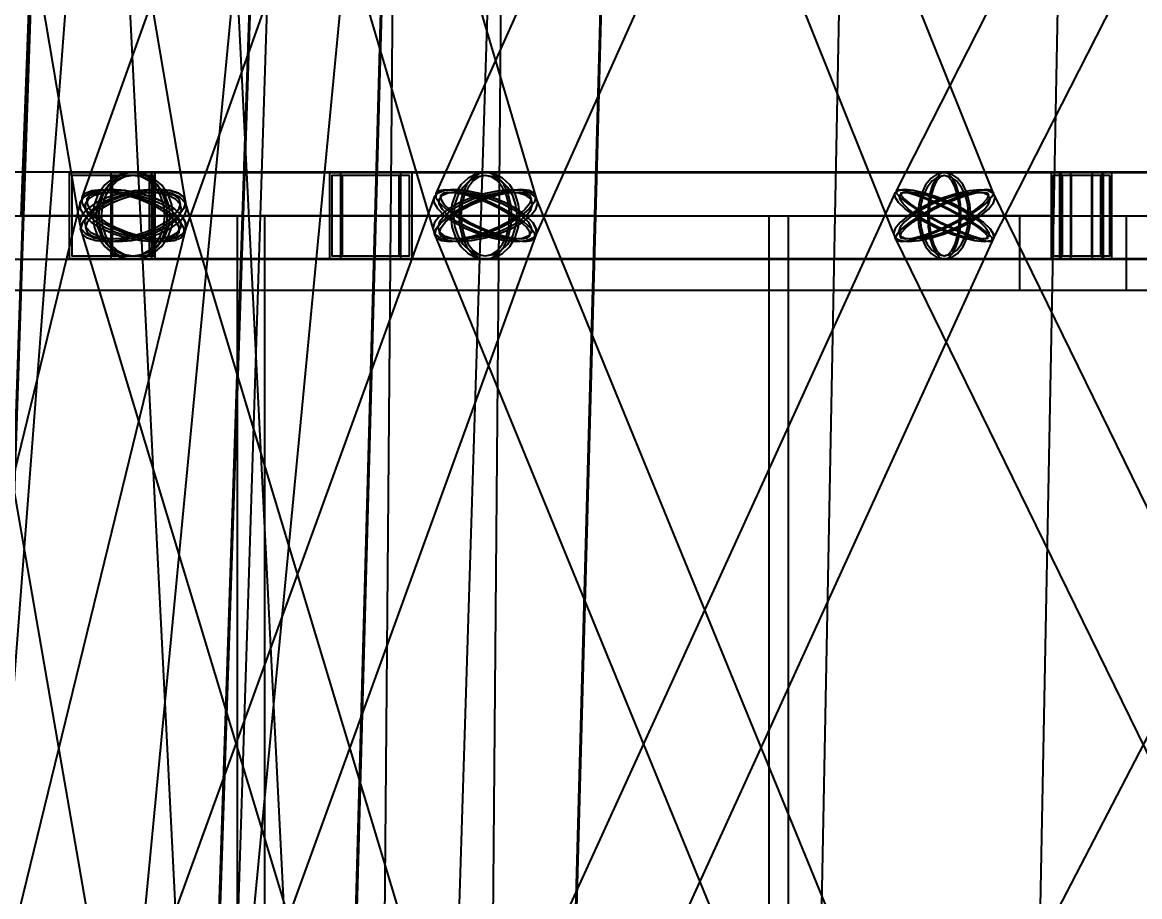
# Model space of a CAD drawing. Header units: millimetres. Extents: x -123812 to 252100, y -3000 to 639000.
# Drawn here: x -9491 to -4267, y 456818 to 460903 of the extents above; entities that cross this region are included whole.
import ezdxf

# ---------------------------------------------------------------- set-up
doc = ezdxf.new("R2010")
doc.units = ezdxf.units.MM
for name, color, linetype, lineweight in [('D-STR-DECK', 7, 'Continuous', 25), ('D-STR-DIM', 7, 'Continuous', 13), ('D-STR-STRC', 7, 'Continuous', 25)]:
    doc.layers.add(name, color=color, linetype=linetype, lineweight=lineweight)
doc.styles.add('OpenSansCondensed-Light', font='OpenSansCondensed-Light.ttf')
doc.styles.add('TOWER_UNICODE', font='Arial Unicode.ttf')
doc.dimstyles.new('EZDXF', dxfattribs={"dimtxt": 0.25, "dimasz": 0.175, "dimexe": 0.375, "dimexo": 0.125, "dimgap": 0.1, "dimtad": 1, "dimlfac": 100, "dimzin": 12, "dimdsep": 46, "dimtxsty": 'OpenSansCondensed-Light', "dimblk": 'ARCHTICK', "dimcen": 2.5, "dimazin": 3, "dimtfac": 0.5, "dimtmove": 2, "dimatfit": 3})

# ---------------------------------------------------------------- blocks, each defined once
blk = doc.blocks.new('_ARCHTICK')
at = {"color": 0, "linetype": 'BYBLOCK', "const_width": 0.15}
blk.add_lwpolyline([(-0.5, -0.5), (0.5, 0.5)], dxfattribs=at)

msp = doc.modelspace()

# ---------------------------------------------------------------- linework, layer by layer
at = {"layer": 'D-STR-DECK'}
for points in [[(-12000, 459650), (-12000, 460000), (-4829.6, 460000), (-4829.6, 459650)], [(-12000, 459650), (-12000, 460000), (-4829.6, 460000), (-4829.6, 459650)], [(-11591.1, 459650), (-11591.1, 460000), (-4330.1, 460000), (-4330.1, 459650)], [(-11591.1, 459650), (-11591.1, 460000), (-4330.1, 460000), (-4330.1, 459650)], [(-10392.3, 455000), (-10392.3, 460000), (-8358, 460000), (-8358, 455000)], [(-10392.3, 455000), (-10392.3, 460000), (-8358, 460000), (-8358, 455000)], [(-10392.3, 459650), (-10392.3, 460000), (-3535.5, 460000), (-3535.5, 459650)], [(-10392.3, 459650), (-10392.3, 460000), (-3535.5, 460000), (-3535.5, 459650)], [(-8485.3, 455000), (-8485.3, 460000), (-5910, 460000), (-5910, 455000)], [(-8485.3, 455000), (-8485.3, 460000), (-5910, 460000), (-5910, 455000)], [(-8485.3, 459650), (-8485.3, 460000), (-2500, 460000), (-2500, 459650)], [(-8485.3, 459650), (-8485.3, 460000), (-2500, 460000), (-2500, 459650)], [(-6000, 455000), (-6000, 460000), (-3059.2, 460000), (-3059.2, 455000)], [(-6000, 455000), (-6000, 460000), (-3059.2, 460000), (-3059.2, 455000)], [(-6000, 459650), (-6000, 460000), (-1294.1, 460000), (-1294.1, 459650)], [(-6000, 459650), (-6000, 460000), (-1294.1, 460000), (-1294.1, 459650)]]:
    msp.add_lwpolyline(points, close=True, dxfattribs=at)
at = {"layer": 'D-STR-STRC'}
for points in [[(-8721.1, 475019.3), (-10637, 450019.3), (-10628.3, 450013.1), (-10603, 450006), (-10562.8, 449998.5), (-10510.3, 449991.2), (-10449.3, 449984.4), (-10383.7, 449978.7), (-10318.2, 449974.4), (-10257.1, 449971.9), (-10204.6, 449971.3), (-10164.4, 449972.6), (-10139.1, 449975.9), (-10130.4, 449980.7), (-8214.5, 474980.7)], [(-9698.3, 474987.3), (-8433.2, 449987.3), (-8424.5, 449982), (-8399.2, 449977.9), (-8358.9, 449975.3), (-8306.3, 449974.4), (-8245.1, 449975.3), (-8179.5, 449977.8), (-8113.8, 449981.9), (-8052.6, 449987.2), (-8000.1, 449993.3), (-7959.8, 449999.9), (-7934.5, 450006.6), (-7925.8, 450012.7), (-9190.9, 475012.7)], [(-7166.8, 475024.1), (-9562.6, 450024.1), (-9554, 450019.3), (-9528.7, 450013.1), (-9488.6, 450006), (-9436.2, 449998.6), (-9375.2, 449991.2), (-9309.8, 449984.4), (-9244.3, 449978.7), (-9183.4, 449974.4), (-9131, 449971.9), (-9090.8, 449971.3), (-9065.5, 449972.6), (-9056.9, 449975.9), (-6661.1, 474975.9)], [(-7639.9, 475002.2), (-7855.4, 450002.2), (-7846.7, 449993.4), (-7821.4, 449985.1), (-7781, 449977.8), (-7728.4, 449972), (-7667.1, 449968.1), (-7601.4, 449966.4), (-7535.7, 449967), (-7474.4, 449969.8), (-7421.8, 449974.7), (-7381.4, 449981.3), (-7356.1, 449989.2), (-7347.4, 449997.8), (-7132, 474997.8)], [(-2857.2, 465116.1), (-5406.4, 460116.1), (-5404.5, 460104.1), (-5387.3, 460085), (-5356.1, 460060.1), (-5312.9, 460031.1), (-5260.7, 460000), (-5203, 459968.9), (-5143.8, 459939.9), (-5087.1, 459915), (-5036.7, 459895.9), (-4996.2, 459883.9), (-4968.2, 459879.8), (-4954.7, 459883.9), (-2405.5, 464883.9)], [(-7428.3, 465085), (-9212.3, 460085), (-9211.7, 460060.1), (-9194.9, 460031.1), (-9162.9, 460000), (-9118, 459968.9), (-9063.1, 459939.9), (-9002.2, 459915), (-8939.2, 459895.9), (-8878.6, 459883.9), (-8824.4, 459879.8), (-8780.3, 459883.9), (-8749.3, 459895.9), (-8733.6, 459915), (-6949.6, 464915)], [(-5315, 465104.1), (-7558.1, 460104.1), (-7557.4, 460085), (-7540.9, 460060.1), (-7509.8, 460031.1), (-7466.2, 460000), (-7413.1, 459968.9), (-7354, 459939.9), (-7293.1, 459915), (-7234.5, 459895.9), (-7182.1, 459883.9), (-7139.6, 459879.8), (-7109.8, 459883.9), (-7094.7, 459895.9), (-4851.7, 464895.9)], [(-7426.5, 464915), (-5418.1, 459915), (-5409.8, 459895.9), (-5385.8, 459883.9), (-5347.8, 459879.8), (-5298.5, 459883.9), (-5241.1, 459895.9), (-5179.6, 459915), (-5118.1, 459939.9), (-5060.9, 459968.9), (-5011.9, 460000), (-4974.3, 460031.1), (-4950.8, 460060.1), (-4943, 460085), (-6951.4, 465085)], [(-10071.3, 464968.9), (-9224.1, 459968.9), (-9217, 459939.9), (-9193.3, 459915), (-9154.6, 459895.9), (-9103.5, 459883.9), (-9043.6, 459879.8), (-8978.8, 459883.9), (-8913.6, 459895.9), (-8852.4, 459915), (-8799.5, 459939.9), (-8758.4, 459968.9), (-8731.9, 460000), (-8721.9, 460031.1), (-9569.2, 465031.1)], [(-9049.8, 464939.9), (-7571.6, 459939.9), (-7563.4, 459915), (-7539.1, 459895.9), (-7500.2, 459883.9), (-7449.5, 459879.8), (-7390.4, 459883.9), (-7327, 459895.9), (-7263.5, 459915), (-7204.3, 459939.9), (-7153.4, 459968.9), (-7114.3, 460000), (-7089.7, 460031.1), (-7081.2, 460060.1), (-8559.4, 465060.1)], [(-10008.1, 459796.8), (-8973, 459796.8), (-8924.4, 459803.7), (-8879.1, 459824), (-8840.2, 459856.3), (-8810.4, 459898.4), (-8791.6, 459947.4), (-8785.3, 460000), (-8791.6, 460052.6), (-8810.4, 460101.6), (-8840.2, 460143.7), (-8879.1, 460176), (-8924.4, 460196.3), (-8973, 460203.2), (-10008.1, 460203.2)], [(-10008.1, 459796.8), (-8973, 459796.8), (-8924.4, 459803.7), (-8879.1, 459824), (-8840.2, 459856.3), (-8810.4, 459898.4), (-8791.6, 459947.4), (-8785.3, 460000), (-8791.6, 460052.6), (-8810.4, 460101.6), (-8840.2, 460143.7), (-8879.1, 460176), (-8924.4, 460196.3), (-8973, 460203.2), (-10008.1, 460203.2)], [(-2681.7, 460203.2), (-5180.6, 460203.2), (-5200.7, 460196.3), (-5219.4, 460176), (-5235.5, 460143.7), (-5247.9, 460101.6), (-5255.7, 460052.6), (-5258.3, 460000), (-5255.7, 459947.4), (-5247.9, 459898.4), (-5235.5, 459856.3), (-5219.4, 459824), (-5200.7, 459803.7), (-5180.6, 459796.8), (-2681.7, 459796.8)], [(-2681.7, 460203.2), (-5180.6, 460203.2), (-5200.7, 460196.3), (-5219.4, 460176), (-5235.5, 460143.7), (-5247.9, 460101.6), (-5255.7, 460052.6), (-5258.3, 460000), (-5255.7, 459947.4), (-5247.9, 459898.4), (-5235.5, 459856.3), (-5219.4, 459824), (-5200.7, 459803.7), (-5180.6, 459796.8), (-2681.7, 459796.8)], [(-9949.3, 454939), (-8726.4, 459939), (-8727.7, 459968.4), (-8745.7, 460000), (-8779.3, 460031.6), (-8826, 460061), (-8882.7, 460086.2), (-8945.6, 460105.6), (-9010.3, 460117.8), (-9072.5, 460122), (-9128, 460117.8), (-9172.8, 460105.6), (-9204.1, 460086.2), (-9219.6, 460061), (-10442.5, 455061)], [(-8902.5, 454913.8), (-7087.5, 459913.8), (-7087.9, 459939), (-7104.5, 459968.4), (-7136.3, 460000), (-7181, 460031.6), (-7235.6, 460061), (-7296.5, 460086.2), (-7359.3, 460105.6), (-7419.9, 460117.8), (-7474.2, 460122), (-7518.3, 460117.8), (-7549.4, 460105.6), (-7565.3, 460086.2), (-9380.3, 455086.2)], [(-7219, 455061), (-8728, 460061), (-8736.3, 460086.2), (-8760.6, 460105.6), (-8799.5, 460117.8), (-8850.1, 460122), (-8909.2, 460117.8), (-8972.5, 460105.6), (-9036, 460086.2), (-9095.1, 460061), (-9145.9, 460031.6), (-9184.9, 460000), (-9209.5, 459968.4), (-9217.9, 459939), (-7708.8, 454939)], [(-7232.9, 454894.4), (-4949.6, 459894.4), (-4950.1, 459913.8), (-4966.3, 459939), (-4997.2, 459968.4), (-5040.5, 460000), (-5093.4, 460031.6), (-5152.2, 460061), (-5213, 460086.2), (-5271.5, 460105.6), (-5323.9, 460117.8), (-5366.4, 460122), (-5396.3, 460117.8), (-5411.6, 460105.6), (-7694.9, 455105.6)], [(-5040.8, 455086.2), (-7089.4, 460086.2), (-7097.8, 460105.6), (-7121.7, 460117.8), (-7159.6, 460122), (-7208.9, 460117.8), (-7266.2, 460105.6), (-7327.6, 460086.2), (-7388.9, 460061), (-7445.9, 460031.6), (-7494.8, 460000), (-7532.3, 459968.4), (-7555.7, 459939), (-7563.4, 459913.8), (-5514.8, 454913.8)], [(-2906.6, 460117.8), (-5502.7, 455117.8), (-5501, 455105.6), (-5484.1, 455086.2), (-5453.1, 455061), (-5410.2, 455031.6), (-5358.2, 455000), (-5300.8, 454968.4), (-5241.8, 454939), (-5185.2, 454913.8), (-5135, 454894.4), (-5094.5, 454882.2), (-5066.4, 454878), (-5052.8, 454882.2), (-2456.7, 459882.2)], [(-2502.6, 455105.6), (-4951.2, 460105.6), (-4958.6, 460117.8), (-4981.2, 460122), (-5017.4, 460117.8), (-5064.7, 460105.6), (-5119.9, 460086.2), (-5179.2, 460061), (-5238.6, 460031.6), (-5294, 460000), (-5341.8, 459968.4), (-5378.5, 459939), (-5401.7, 459913.8), (-5409.9, 459894.4), (-2961.3, 454894.4)], [(-10259, 459968.4), (-9392.4, 454968.4), (-9385.3, 454939), (-9361.6, 454913.8), (-9322.9, 454894.4), (-9271.9, 454882.2), (-9211.9, 454878), (-9147.2, 454882.2), (-9082, 454894.4), (-9020.9, 454913.8), (-8968, 454939), (-8926.9, 454968.4), (-8900.5, 455000), (-8890.4, 455031.6), (-9757.1, 460031.6)]]:
    msp.add_lwpolyline(points, dxfattribs=at)
for points in [[(-10524.6, 460000), (-9491.5, 460000), (-9304.9, 465000), (-10335.6, 465000)], [(-10519.5, 460000), (-9496.6, 460000), (-9309.2, 465000), (-10331.3, 465000)], [(-9489.5, 460000), (-8456.4, 460000), (-8289.2, 465000), (-9320, 465000)], [(-9484.5, 460000), (-8461.5, 460000), (-8293.6, 465000), (-9315.6, 465000)], [(-8378.6, 460000), (-7345.5, 460000), (-7188, 465000), (-8218.7, 465000)], [(-7843, 460000), (-6809.9, 460000), (-6673.5, 465000), (-7704.3, 465000)], [(-7837.9, 460000), (-6814.9, 460000), (-6677.9, 465000), (-7699.9, 465000)], [(-5692, 460000), (-4669.1, 460000), (-4572.3, 465000), (-5594.3, 465000)], [(-5692, 460000), (-4669.1, 460000), (-4572.3, 465000), (-5594.3, 465000)], [(-9271.5, 459800), (-7668.9, 459800), (-7668.9, 460200), (-9271.5, 460200)], [(-8885.2, 460200), (-9271.5, 460200), (-9271.5, 459800), (-8885.2, 459800)], [(-9271.5, 459800), (-7668.9, 459800), (-7668.9, 460200), (-9271.5, 460200)], [(-8885.2, 460200), (-9271.5, 460200), (-9271.5, 459800), (-8885.2, 459800)], [(-8896.7, 460188), (-9259.9, 460188), (-9259.9, 459812), (-8896.7, 459812)], [(-8896.7, 460188), (-9259.9, 460188), (-9259.9, 459812), (-8896.7, 459812)], [(-9160.7, 460000), (-9154.3, 459947.4), (-9135.6, 459898.4), (-9105.7, 459856.3), (-9066.9, 459824), (-9021.6, 459803.7), (-8973, 459796.8), (-8924.4, 459803.7), (-8879.1, 459824), (-8840.2, 459856.3), (-8810.4, 459898.4), (-8791.6, 459947.4), (-8785.3, 460000), (-8791.6, 460052.6), (-8810.4, 460101.6), (-8840.2, 460143.7), (-8879.1, 460176), (-8924.4, 460196.3), (-8973, 460203.2), (-9021.6, 460196.3), (-9066.9, 460176), (-9105.7, 460143.7), (-9135.6, 460101.6), (-9154.3, 460052.6)], [(-9160.7, 460000), (-9154.3, 459947.4), (-9135.6, 459898.4), (-9105.7, 459856.3), (-9066.9, 459824), (-9021.6, 459803.7), (-8973, 459796.8), (-8924.4, 459803.7), (-8879.1, 459824), (-8840.2, 459856.3), (-8810.4, 459898.4), (-8791.6, 459947.4), (-8785.3, 460000), (-8791.6, 460052.6), (-8810.4, 460101.6), (-8840.2, 460143.7), (-8879.1, 460176), (-8924.4, 460196.3), (-8973, 460203.2), (-9021.6, 460196.3), (-9066.9, 460176), (-9105.7, 460143.7), (-9135.6, 460101.6), (-9154.3, 460052.6)], [(-9145.9, 460000), (-9140, 459951.5), (-9122.8, 459906.4), (-9095.3, 459867.6), (-9059.5, 459837.9), (-9017.7, 459819.2), (-8973, 459812.8), (-8928.2, 459819.2), (-8886.5, 459837.9), (-8850.7, 459867.6), (-8823.2, 459906.4), (-8805.9, 459951.5), (-8800, 460000), (-8805.9, 460048.5), (-8823.2, 460093.6), (-8850.7, 460132.4), (-8886.5, 460162.1), (-8928.2, 460180.8), (-8973, 460187.2), (-9017.7, 460180.8), (-9059.5, 460162.1), (-9095.3, 460132.4), (-9122.8, 460093.6), (-9140, 460048.5)], [(-9145.9, 460000), (-9140, 459951.5), (-9122.8, 459906.4), (-9095.3, 459867.6), (-9059.5, 459837.9), (-9017.7, 459819.2), (-8973, 459812.8), (-8928.2, 459819.2), (-8886.5, 459837.9), (-8850.7, 459867.6), (-8823.2, 459906.4), (-8805.9, 459951.5), (-8800, 460000), (-8805.9, 460048.5), (-8823.2, 460093.6), (-8850.7, 460132.4), (-8886.5, 460162.1), (-8928.2, 460180.8), (-8973, 460187.2), (-9017.7, 460180.8), (-9059.5, 460162.1), (-9095.3, 460132.4), (-9122.8, 460093.6), (-9140, 460048.5)], [(-9134.2, 460000), (-9128.7, 459947.4), (-9112.6, 459898.4), (-9087, 459856.3), (-9053.6, 459824), (-9014.7, 459803.7), (-8973, 459796.8), (-7326.4, 459796.8), (-7284.7, 459803.7), (-7245.8, 459824), (-7212.4, 459856.3), (-7186.8, 459898.4), (-7170.7, 459947.4), (-7165.2, 460000), (-7170.7, 460052.6), (-7186.8, 460101.6), (-7212.4, 460143.7), (-7245.8, 460176), (-7284.7, 460196.3), (-7326.4, 460203.2), (-8973, 460203.2), (-9014.7, 460196.3), (-9053.6, 460176), (-9087, 460143.7), (-9112.6, 460101.6), (-9128.7, 460052.6)], [(-9134.2, 460000), (-9128.7, 459947.4), (-9112.6, 459898.4), (-9087, 459856.3), (-9053.6, 459824), (-9014.7, 459803.7), (-8973, 459796.8), (-8931.3, 459803.7), (-8892.4, 459824), (-8859, 459856.3), (-8833.4, 459898.4), (-8817.3, 459947.4), (-8811.8, 460000), (-8817.3, 460052.6), (-8833.4, 460101.6), (-8859, 460143.7), (-8892.4, 460176), (-8931.3, 460196.3), (-8973, 460203.2), (-9014.7, 460196.3), (-9053.6, 460176), (-9087, 460143.7), (-9112.6, 460101.6), (-9128.7, 460052.6)], [(-9134.2, 460000), (-9128.7, 459947.4), (-9112.6, 459898.4), (-9087, 459856.3), (-9053.6, 459824), (-9014.7, 459803.7), (-8973, 459796.8), (-7326.4, 459796.8), (-7284.7, 459803.7), (-7245.8, 459824), (-7212.4, 459856.3), (-7186.8, 459898.4), (-7170.7, 459947.4), (-7165.2, 460000), (-7170.7, 460052.6), (-7186.8, 460101.6), (-7212.4, 460143.7), (-7245.8, 460176), (-7284.7, 460196.3), (-7326.4, 460203.2), (-8973, 460203.2), (-9014.7, 460196.3), (-9053.6, 460176), (-9087, 460143.7), (-9112.6, 460101.6), (-9128.7, 460052.6)], [(-9134.2, 460000), (-9128.7, 459947.4), (-9112.6, 459898.4), (-9087, 459856.3), (-9053.6, 459824), (-9014.7, 459803.7), (-8973, 459796.8), (-8931.3, 459803.7), (-8892.4, 459824), (-8859, 459856.3), (-8833.4, 459898.4), (-8817.3, 459947.4), (-8811.8, 460000), (-8817.3, 460052.6), (-8833.4, 460101.6), (-8859, 460143.7), (-8892.4, 460176), (-8931.3, 460196.3), (-8973, 460203.2), (-9014.7, 460196.3), (-9053.6, 460176), (-9087, 460143.7), (-9112.6, 460101.6), (-9128.7, 460052.6)], [(-9121.5, 460000), (-9116.4, 459951.5), (-9101.6, 459906.4), (-9078, 459867.6), (-9047.2, 459837.9), (-9011.4, 459819.2), (-8973, 459812.8), (-8934.5, 459819.2), (-8898.7, 459837.9), (-8868, 459867.6), (-8844.4, 459906.4), (-8829.5, 459951.5), (-8824.5, 460000), (-8829.5, 460048.5), (-8844.4, 460093.6), (-8868, 460132.4), (-8898.7, 460162.1), (-8934.5, 460180.8), (-8973, 460187.2), (-9011.4, 460180.8), (-9047.2, 460162.1), (-9078, 460132.4), (-9101.6, 460093.6), (-9116.4, 460048.5)], [(-9121.5, 460000), (-9116.4, 459951.5), (-9101.6, 459906.4), (-9078, 459867.6), (-9047.2, 459837.9), (-9011.4, 459819.2), (-8973, 459812.8), (-8934.5, 459819.2), (-8898.7, 459837.9), (-8868, 459867.6), (-8844.4, 459906.4), (-8829.5, 459951.5), (-8824.5, 460000), (-8829.5, 460048.5), (-8844.4, 460093.6), (-8868, 460132.4), (-8898.7, 460162.1), (-8934.5, 460180.8), (-8973, 460187.2), (-9011.4, 460180.8), (-9047.2, 460162.1), (-9078, 460132.4), (-9101.6, 460093.6), (-9116.4, 460048.5)], [(-9076.5, 459800), (-4435.7, 459800), (-4435.7, 460200), (-9076.5, 460200)], [(-8869.5, 460200), (-9076.5, 460200), (-9076.5, 459800), (-8869.5, 459800)], [(-8875.7, 460188), (-9070.3, 460188), (-9070.3, 459812), (-8875.7, 459812)], [(-7668.9, 460200), (-8055.3, 460200), (-8055.3, 459800), (-7668.9, 459800)], [(-7668.9, 460200), (-8055.3, 460200), (-8055.3, 459800), (-7668.9, 459800)], [(-7680.5, 460188), (-8043.7, 460188), (-8043.7, 459812), (-7680.5, 459812)], [(-7680.5, 460188), (-8043.7, 460188), (-8043.7, 459812), (-7680.5, 459812)], [(-8003.5, 459800), (-4397.7, 459800), (-4397.7, 460200), (-8003.5, 460200)], [(-7720.6, 460200), (-8003.5, 460200), (-8003.5, 459800), (-7720.6, 459800)], [(-8003.5, 459800), (-4397.7, 459800), (-4397.7, 460200), (-8003.5, 460200)], [(-7720.6, 460200), (-8003.5, 460200), (-8003.5, 459800), (-7720.6, 459800)], [(-7729.1, 460188), (-7995, 460188), (-7995, 459812), (-7729.1, 459812)], [(-7729.1, 460188), (-7995, 460188), (-7995, 459812), (-7729.1, 459812)], [(-7487.6, 460000), (-7482.1, 459947.4), (-7466, 459898.4), (-7440.4, 459856.3), (-7407, 459824), (-7368.1, 459803.7), (-7326.4, 459796.8), (-7284.7, 459803.7), (-7245.8, 459824), (-7212.4, 459856.3), (-7186.8, 459898.4), (-7170.7, 459947.4), (-7165.2, 460000), (-7170.7, 460052.6), (-7186.8, 460101.6), (-7212.4, 460143.7), (-7245.8, 460176), (-7284.7, 460196.3), (-7326.4, 460203.2), (-7368.1, 460196.3), (-7407, 460176), (-7440.4, 460143.7), (-7466, 460101.6), (-7482.1, 460052.6)], [(-7487.6, 460000), (-7482.1, 459947.4), (-7466, 459898.4), (-7440.4, 459856.3), (-7407, 459824), (-7368.1, 459803.7), (-7326.4, 459796.8), (-7284.7, 459803.7), (-7245.8, 459824), (-7212.4, 459856.3), (-7186.8, 459898.4), (-7170.7, 459947.4), (-7165.2, 460000), (-7170.7, 460052.6), (-7186.8, 460101.6), (-7212.4, 460143.7), (-7245.8, 460176), (-7284.7, 460196.3), (-7326.4, 460203.2), (-7368.1, 460196.3), (-7407, 460176), (-7440.4, 460143.7), (-7466, 460101.6), (-7482.1, 460052.6)], [(-7474.9, 460000), (-7469.9, 459951.5), (-7455, 459906.4), (-7431.4, 459867.6), (-7400.7, 459837.9), (-7364.9, 459819.2), (-7326.4, 459812.8), (-7288, 459819.2), (-7252.2, 459837.9), (-7221.4, 459867.6), (-7197.8, 459906.4), (-7183, 459951.5), (-7177.9, 460000), (-7183, 460048.5), (-7197.8, 460093.6), (-7221.4, 460132.4), (-7252.2, 460162.1), (-7288, 460180.8), (-7326.4, 460187.2), (-7364.9, 460180.8), (-7400.7, 460162.1), (-7431.4, 460132.4), (-7455, 460093.6), (-7469.9, 460048.5)], [(-7474.9, 460000), (-7469.9, 459951.5), (-7455, 459906.4), (-7431.4, 459867.6), (-7400.7, 459837.9), (-7364.9, 459819.2), (-7326.4, 459812.8), (-7288, 459819.2), (-7252.2, 459837.9), (-7221.4, 459867.6), (-7197.8, 459906.4), (-7183, 459951.5), (-7177.9, 460000), (-7183, 460048.5), (-7197.8, 460093.6), (-7221.4, 460132.4), (-7252.2, 460162.1), (-7288, 460180.8), (-7326.4, 460187.2), (-7364.9, 460180.8), (-7400.7, 460162.1), (-7431.4, 460132.4), (-7455, 460093.6), (-7469.9, 460048.5)], [(-7450.1, 460000), (-7445.9, 459947.4), (-7433.5, 459898.4), (-7413.9, 459856.3), (-7388.3, 459824), (-7358.4, 459803.7), (-7326.4, 459796.8), (-5180.6, 459796.8), (-5148.5, 459803.7), (-5118.7, 459824), (-5093.1, 459856.3), (-5073.4, 459898.4), (-5061.1, 459947.4), (-5056.9, 460000), (-5061.1, 460052.6), (-5073.4, 460101.6), (-5093.1, 460143.7), (-5118.7, 460176), (-5148.5, 460196.3), (-5180.6, 460203.2), (-7326.4, 460203.2), (-7358.4, 460196.3), (-7388.3, 460176), (-7413.9, 460143.7), (-7433.5, 460101.6), (-7445.9, 460052.6)], [(-7450.1, 460000), (-7445.9, 459947.4), (-7433.5, 459898.4), (-7413.9, 459856.3), (-7388.3, 459824), (-7358.4, 459803.7), (-7326.4, 459796.8), (-7294.4, 459803.7), (-7264.6, 459824), (-7238.9, 459856.3), (-7219.3, 459898.4), (-7206.9, 459947.4), (-7202.7, 460000), (-7206.9, 460052.6), (-7219.3, 460101.6), (-7238.9, 460143.7), (-7264.6, 460176), (-7294.4, 460196.3), (-7326.4, 460203.2), (-7358.4, 460196.3), (-7388.3, 460176), (-7413.9, 460143.7), (-7433.5, 460101.6), (-7445.9, 460052.6)], [(-7450.1, 460000), (-7445.9, 459947.4), (-7433.5, 459898.4), (-7413.9, 459856.3), (-7388.3, 459824), (-7358.4, 459803.7), (-7326.4, 459796.8), (-5180.6, 459796.8), (-5148.5, 459803.7), (-5118.7, 459824), (-5093.1, 459856.3), (-5073.4, 459898.4), (-5061.1, 459947.4), (-5056.9, 460000), (-5061.1, 460052.6), (-5073.4, 460101.6), (-5093.1, 460143.7), (-5118.7, 460176), (-5148.5, 460196.3), (-5180.6, 460203.2), (-7326.4, 460203.2), (-7358.4, 460196.3), (-7388.3, 460176), (-7413.9, 460143.7), (-7433.5, 460101.6), (-7445.9, 460052.6)], [(-7450.1, 460000), (-7445.9, 459947.4), (-7433.5, 459898.4), (-7413.9, 459856.3), (-7388.3, 459824), (-7358.4, 459803.7), (-7326.4, 459796.8), (-7294.4, 459803.7), (-7264.6, 459824), (-7238.9, 459856.3), (-7219.3, 459898.4), (-7206.9, 459947.4), (-7202.7, 460000), (-7206.9, 460052.6), (-7219.3, 460101.6), (-7238.9, 460143.7), (-7264.6, 460176), (-7294.4, 460196.3), (-7326.4, 460203.2), (-7358.4, 460196.3), (-7388.3, 460176), (-7413.9, 460143.7), (-7433.5, 460101.6), (-7445.9, 460052.6)], [(-7440.4, 460000), (-7436.5, 459951.5), (-7425.1, 459906.4), (-7407, 459867.6), (-7383.4, 459837.9), (-7355.9, 459819.2), (-7326.4, 459812.8), (-7296.9, 459819.2), (-7269.4, 459837.9), (-7245.8, 459867.6), (-7227.7, 459906.4), (-7216.3, 459951.5), (-7212.5, 460000), (-7216.3, 460048.5), (-7227.7, 460093.6), (-7245.8, 460132.4), (-7269.4, 460162.1), (-7296.9, 460180.8), (-7326.4, 460187.2), (-7355.9, 460180.8), (-7383.4, 460162.1), (-7407, 460132.4), (-7425.1, 460093.6), (-7436.5, 460048.5)], [(-7440.4, 460000), (-7436.5, 459951.5), (-7425.1, 459906.4), (-7407, 459867.6), (-7383.4, 459837.9), (-7355.9, 459819.2), (-7326.4, 459812.8), (-7296.9, 459819.2), (-7269.4, 459837.9), (-7245.8, 459867.6), (-7227.7, 459906.4), (-7216.3, 459951.5), (-7212.5, 460000), (-7216.3, 460048.5), (-7227.7, 460093.6), (-7245.8, 460132.4), (-7269.4, 460162.1), (-7296.9, 460180.8), (-7326.4, 460187.2), (-7355.9, 460180.8), (-7383.4, 460162.1), (-7407, 460132.4), (-7425.1, 460093.6), (-7436.5, 460048.5)], [(-5304.3, 460000), (-5300, 459947.4), (-5287.7, 459898.4), (-5268, 459856.3), (-5242.4, 459824), (-5212.6, 459803.7), (-5180.6, 459796.8), (-5148.5, 459803.7), (-5118.7, 459824), (-5093.1, 459856.3), (-5073.4, 459898.4), (-5061.1, 459947.4), (-5056.9, 460000), (-5061.1, 460052.6), (-5073.4, 460101.6), (-5093.1, 460143.7), (-5118.7, 460176), (-5148.5, 460196.3), (-5180.6, 460203.2), (-5212.6, 460196.3), (-5242.4, 460176), (-5268, 460143.7), (-5287.7, 460101.6), (-5300, 460052.6)], [(-5304.3, 460000), (-5300, 459947.4), (-5287.7, 459898.4), (-5268, 459856.3), (-5242.4, 459824), (-5212.6, 459803.7), (-5180.6, 459796.8), (-5148.5, 459803.7), (-5118.7, 459824), (-5093.1, 459856.3), (-5073.4, 459898.4), (-5061.1, 459947.4), (-5056.9, 460000), (-5061.1, 460052.6), (-5073.4, 460101.6), (-5093.1, 460143.7), (-5118.7, 460176), (-5148.5, 460196.3), (-5180.6, 460203.2), (-5212.6, 460196.3), (-5242.4, 460176), (-5268, 460143.7), (-5287.7, 460101.6), (-5300, 460052.6)], [(-5294.5, 460000), (-5290.6, 459951.5), (-5279.2, 459906.4), (-5261.1, 459867.6), (-5237.5, 459837.9), (-5210.1, 459819.2), (-5180.6, 459812.8), (-5151.1, 459819.2), (-5123.6, 459837.9), (-5100, 459867.6), (-5081.9, 459906.4), (-5070.5, 459951.5), (-5066.6, 460000), (-5070.5, 460048.5), (-5081.9, 460093.6), (-5100, 460132.4), (-5123.6, 460162.1), (-5151.1, 460180.8), (-5180.6, 460187.2), (-5210.1, 460180.8), (-5237.5, 460162.1), (-5261.1, 460132.4), (-5279.2, 460093.6), (-5290.6, 460048.5)], [(-5294.5, 460000), (-5290.6, 459951.5), (-5279.2, 459906.4), (-5261.1, 459867.6), (-5237.5, 459837.9), (-5210.1, 459819.2), (-5180.6, 459812.8), (-5151.1, 459819.2), (-5123.6, 459837.9), (-5100, 459867.6), (-5081.9, 459906.4), (-5070.5, 459951.5), (-5066.6, 460000), (-5070.5, 460048.5), (-5081.9, 460093.6), (-5100, 460132.4), (-5123.6, 460162.1), (-5151.1, 460180.8), (-5180.6, 460187.2), (-5210.1, 460180.8), (-5237.5, 460162.1), (-5261.1, 460132.4), (-5279.2, 460093.6), (-5290.6, 460048.5)], [(-5258.3, 460000), (-5255.7, 459947.4), (-5247.9, 459898.4), (-5235.5, 459856.3), (-5219.4, 459824), (-5200.7, 459803.7), (-5180.6, 459796.8), (-5160.4, 459803.7), (-5141.7, 459824), (-5125.6, 459856.3), (-5113.2, 459898.4), (-5105.4, 459947.4), (-5102.8, 460000), (-5105.4, 460052.6), (-5113.2, 460101.6), (-5125.6, 460143.7), (-5141.7, 460176), (-5160.4, 460196.3), (-5180.6, 460203.2), (-5200.7, 460196.3), (-5219.4, 460176), (-5235.5, 460143.7), (-5247.9, 460101.6), (-5255.7, 460052.6)], [(-5258.3, 460000), (-5255.7, 459947.4), (-5247.9, 459898.4), (-5235.5, 459856.3), (-5219.4, 459824), (-5200.7, 459803.7), (-5180.6, 459796.8), (-5160.4, 459803.7), (-5141.7, 459824), (-5125.6, 459856.3), (-5113.2, 459898.4), (-5105.4, 459947.4), (-5102.8, 460000), (-5105.4, 460052.6), (-5113.2, 460101.6), (-5125.6, 460143.7), (-5141.7, 460176), (-5160.4, 460196.3), (-5180.6, 460203.2), (-5200.7, 460196.3), (-5219.4, 460176), (-5235.5, 460143.7), (-5247.9, 460101.6), (-5255.7, 460052.6)], [(-5252.2, 460000), (-5249.8, 459951.5), (-5242.6, 459906.4), (-5231.2, 459867.6), (-5216.4, 459837.9), (-5199.1, 459819.2), (-5180.6, 459812.8), (-5162, 459819.2), (-5144.7, 459837.9), (-5129.9, 459867.6), (-5118.5, 459906.4), (-5111.4, 459951.5), (-5108.9, 460000), (-5111.4, 460048.5), (-5118.5, 460093.6), (-5129.9, 460132.4), (-5144.7, 460162.1), (-5162, 460180.8), (-5180.6, 460187.2), (-5199.1, 460180.8), (-5216.4, 460162.1), (-5231.2, 460132.4), (-5242.6, 460093.6), (-5249.8, 460048.5)], [(-5252.2, 460000), (-5249.8, 459951.5), (-5242.6, 459906.4), (-5231.2, 459867.6), (-5216.4, 459837.9), (-5199.1, 459819.2), (-5180.6, 459812.8), (-5162, 459819.2), (-5144.7, 459837.9), (-5129.9, 459867.6), (-5118.5, 459906.4), (-5111.4, 459951.5), (-5108.9, 460000), (-5111.4, 460048.5), (-5118.5, 460093.6), (-5129.9, 460132.4), (-5144.7, 460162.1), (-5162, 460180.8), (-5180.6, 460187.2), (-5199.1, 460180.8), (-5216.4, 460162.1), (-5231.2, 460132.4), (-5242.6, 460093.6), (-5249.8, 460048.5)], [(-4397.7, 460200), (-4680.6, 460200), (-4680.6, 459800), (-4397.7, 459800)], [(-4397.7, 460200), (-4680.6, 460200), (-4680.6, 459800), (-4397.7, 459800)], [(-4406.2, 460188), (-4672.1, 460188), (-4672.1, 459812), (-4406.2, 459812)], [(-4406.2, 460188), (-4672.1, 460188), (-4672.1, 459812), (-4406.2, 459812)], [(-4435.7, 460200), (-4642.7, 460200), (-4642.7, 459800), (-4435.7, 459800)], [(-4441.9, 460188), (-4636.5, 460188), (-4636.5, 459812), (-4441.9, 459812)], [(-4635.6, 459800), (96.5, 459800), (96.5, 460200), (-4635.6, 460200)], [(-4442.7, 460200), (-4635.6, 460200), (-4635.6, 459800), (-4442.7, 459800)], [(-4448.5, 460188), (-4629.8, 460188), (-4629.8, 459812), (-4448.5, 459812)], [(-4590.9, 459800), (51.8, 459800), (51.8, 460200), (-4590.9, 460200)], [(-4487.4, 460200), (-4590.9, 460200), (-4590.9, 459800), (-4487.4, 459800)], [(-4590.9, 459800), (51.8, 459800), (51.8, 460200), (-4590.9, 460200)], [(-4487.4, 460200), (-4590.9, 460200), (-4590.9, 459800), (-4487.4, 459800)], [(-4490.5, 460188), (-4587.8, 460188), (-4587.8, 459812), (-4490.5, 459812)], [(-4490.5, 460188), (-4587.8, 460188), (-4587.8, 459812), (-4490.5, 459812)], [(-9214, 460000), (-9224.1, 459968.9), (-9217, 459939.9), (-9193.3, 459915), (-9154.6, 459895.9), (-9103.5, 459883.9), (-9043.6, 459879.8), (-8978.8, 459883.9), (-8913.6, 459895.9), (-8852.4, 459915), (-8799.5, 459939.9), (-8758.4, 459968.9), (-8731.9, 460000), (-8721.9, 460031.1), (-8729, 460060.1), (-8752.6, 460085), (-8791.4, 460104.1), (-8842.4, 460116.1), (-8902.4, 460120.2), (-8967.2, 460116.1), (-9032.4, 460104.1), (-9093.5, 460085), (-9146.4, 460060.1), (-9187.5, 460031.1)], [(-8745.7, 460000), (-8727.7, 459968.4), (-8726.4, 459939), (-8741.9, 459913.8), (-8773.2, 459894.4), (-8818, 459882.2), (-8873.4, 459878), (-8935.6, 459882.2), (-9000.4, 459894.4), (-9063.3, 459913.8), (-9120, 459939), (-9166.7, 459968.4), (-9200.2, 460000), (-9218.2, 460031.6), (-9219.6, 460061), (-9204.1, 460086.2), (-9172.8, 460105.6), (-9128, 460117.8), (-9072.5, 460122), (-9010.3, 460117.8), (-8945.6, 460105.6), (-8882.7, 460086.2), (-8826, 460061), (-8779.3, 460031.6)], [(-8761.1, 460000), (-8800.1, 459968.4), (-8850.9, 459939), (-8910, 459913.8), (-8973.4, 459894.4), (-9036.8, 459882.2), (-9095.8, 459878), (-9146.5, 459882.2), (-9185.3, 459894.4), (-9209.7, 459913.8), (-9217.9, 459939), (-9209.5, 459968.4), (-9184.9, 460000), (-9145.9, 460031.6), (-9095.1, 460061), (-9036, 460086.2), (-8972.5, 460105.6), (-8909.2, 460117.8), (-8850.1, 460122), (-8799.5, 460117.8), (-8760.6, 460105.6), (-8736.3, 460086.2), (-8728, 460061), (-8736.5, 460031.6)], [(-9162.9, 460000), (-9118, 459968.9), (-9063.1, 459939.9), (-9002.2, 459915), (-8939.2, 459895.9), (-8878.6, 459883.9), (-8824.4, 459879.8), (-8780.3, 459883.9), (-8749.3, 459895.9), (-8733.6, 459915), (-8734.2, 459939.9), (-8751.1, 459968.9), (-8783.1, 460000), (-8828, 460031.1), (-8882.8, 460060.1), (-8943.8, 460085), (-9006.7, 460104.1), (-9067.4, 460116.1), (-9121.6, 460120.2), (-9165.7, 460116.1), (-9196.6, 460104.1), (-9212.3, 460085), (-9211.7, 460060.1), (-9194.9, 460031.1)], [(-9190.3, 460000), (-9199.4, 459971.9), (-9193, 459945.8), (-9171.6, 459923.4), (-9136.7, 459906.1), (-9090.7, 459895.3), (-9036.6, 459891.6), (-8978.2, 459895.3), (-8919.4, 459906.1), (-8864.3, 459923.4), (-8816.6, 459945.8), (-8779.5, 459971.9), (-8755.7, 460000), (-8746.6, 460028.1), (-8753, 460054.2), (-8774.3, 460076.6), (-8809.2, 460093.9), (-8855.3, 460104.7), (-8909.4, 460108.4), (-8967.8, 460104.7), (-9026.5, 460093.9), (-9081.7, 460076.6), (-9129.4, 460054.2), (-9166.4, 460028.1)], [(-8768.1, 460000), (-8751.9, 459971.5), (-8750.7, 459945), (-8764.7, 459922.2), (-8792.8, 459904.8), (-8833.3, 459893.8), (-8883.2, 459890), (-8939.3, 459893.8), (-8997.7, 459904.8), (-9054.4, 459922.2), (-9105.5, 459945), (-9147.6, 459971.5), (-9177.9, 460000), (-9194.1, 460028.5), (-9195.3, 460055), (-9181.3, 460077.8), (-9153.1, 460095.2), (-9112.7, 460106.2), (-9062.7, 460110), (-9006.7, 460106.2), (-8948.3, 460095.2), (-8891.6, 460077.8), (-8840.4, 460055), (-8798.3, 460028.5)], [(-8781.9, 460000), (-8817.1, 459971.5), (-8862.9, 459945), (-8916.2, 459922.2), (-8973.4, 459904.8), (-9030.5, 459893.8), (-9083.7, 459890), (-9129.4, 459893.8), (-9164.4, 459904.8), (-9186.4, 459922.2), (-9193.8, 459945), (-9186.2, 459971.5), (-9164, 460000), (-9128.9, 460028.5), (-9083.1, 460055), (-9029.8, 460077.8), (-8972.6, 460095.2), (-8915.4, 460106.2), (-8862.2, 460110), (-8816.6, 460106.2), (-8781.5, 460095.2), (-8759.6, 460077.8), (-8752.2, 460055), (-8759.8, 460028.5)], [(-9144.2, 460000), (-9103.7, 459971.9), (-9054.3, 459945.8), (-8999.3, 459923.4), (-8942.6, 459906.1), (-8887.9, 459895.3), (-8839, 459891.6), (-8799.3, 459895.3), (-8771.4, 459906.1), (-8757.2, 459923.4), (-8757.7, 459945.8), (-8772.9, 459971.9), (-8801.8, 460000), (-8842.3, 460028.1), (-8891.7, 460054.2), (-8946.7, 460076.6), (-9003.4, 460093.9), (-9058.1, 460104.7), (-9107, 460108.4), (-9146.7, 460104.7), (-9174.6, 460093.9), (-9188.8, 460076.6), (-9188.2, 460054.2), (-9173, 460028.1)], [(-7538.5, 460000), (-7563.1, 459968.9), (-7571.6, 459939.9), (-7563.4, 459915), (-7539.1, 459895.9), (-7500.2, 459883.9), (-7449.5, 459879.8), (-7390.4, 459883.9), (-7327, 459895.9), (-7263.5, 459915), (-7204.3, 459939.9), (-7153.4, 459968.9), (-7114.3, 460000), (-7089.7, 460031.1), (-7081.2, 460060.1), (-7089.4, 460085), (-7113.7, 460104.1), (-7152.6, 460116.1), (-7203.3, 460120.2), (-7262.4, 460116.1), (-7325.8, 460104.1), (-7389.3, 460085), (-7448.5, 460060.1), (-7499.4, 460031.1)], [(-7136.3, 460000), (-7104.5, 459968.4), (-7087.9, 459939), (-7087.5, 459913.8), (-7103.4, 459894.4), (-7134.5, 459882.2), (-7178.7, 459878), (-7232.9, 459882.2), (-7293.5, 459894.4), (-7356.4, 459913.8), (-7417.2, 459939), (-7471.8, 459968.4), (-7516.5, 460000), (-7548.3, 460031.6), (-7564.9, 460061), (-7565.3, 460086.2), (-7549.4, 460105.6), (-7518.3, 460117.8), (-7474.2, 460122), (-7419.9, 460117.8), (-7359.3, 460105.6), (-7296.5, 460086.2), (-7235.6, 460061), (-7181, 460031.6)], [(-7158, 460000), (-7206.9, 459968.4), (-7263.9, 459939), (-7325.2, 459913.8), (-7386.6, 459894.4), (-7443.9, 459882.2), (-7493.2, 459878), (-7531.1, 459882.2), (-7555.1, 459894.4), (-7563.4, 459913.8), (-7555.7, 459939), (-7532.3, 459968.4), (-7494.8, 460000), (-7445.9, 460031.6), (-7388.9, 460061), (-7327.6, 460086.2), (-7266.2, 460105.6), (-7208.9, 460117.8), (-7159.6, 460122), (-7121.7, 460117.8), (-7097.8, 460105.6), (-7089.4, 460086.2), (-7097.2, 460061), (-7120.6, 460031.6)], [(-7466.2, 460000), (-7413.1, 459968.9), (-7354, 459939.9), (-7293.1, 459915), (-7234.5, 459895.9), (-7182.1, 459883.9), (-7139.6, 459879.8), (-7109.8, 459883.9), (-7094.7, 459895.9), (-7095.5, 459915), (-7112, 459939.9), (-7143.1, 459968.9), (-7186.6, 460000), (-7239.8, 460031.1), (-7298.8, 460060.1), (-7359.7, 460085), (-7418.3, 460104.1), (-7470.7, 460116.1), (-7513.2, 460120.2), (-7543.1, 460116.1), (-7558.1, 460104.1), (-7557.4, 460085), (-7540.9, 460060.1), (-7509.8, 460031.1)], [(-7517.6, 460000), (-7539.8, 459971.9), (-7547.5, 459945.8), (-7540.1, 459923.4), (-7518.1, 459906.1), (-7483.1, 459895.3), (-7437.4, 459891.6), (-7384.1, 459895.3), (-7326.9, 459906.1), (-7269.7, 459923.4), (-7216.3, 459945.8), (-7170.4, 459971.9), (-7135.2, 460000), (-7113, 460028.1), (-7105.3, 460054.2), (-7112.7, 460076.6), (-7134.7, 460093.9), (-7169.7, 460104.7), (-7215.4, 460108.4), (-7268.7, 460104.7), (-7325.9, 460093.9), (-7383.1, 460076.6), (-7436.5, 460054.2), (-7482.4, 460028.1)], [(-7155, 460000), (-7126.4, 459971.5), (-7111.4, 459945), (-7111, 459922.2), (-7125.3, 459904.8), (-7153.4, 459893.8), (-7193.2, 459890), (-7242.1, 459893.8), (-7296.8, 459904.8), (-7353.4, 459922.2), (-7408.3, 459945), (-7457.5, 459971.5), (-7497.8, 460000), (-7526.5, 460028.5), (-7541.5, 460055), (-7541.8, 460077.8), (-7527.5, 460095.2), (-7499.4, 460106.2), (-7459.6, 460110), (-7410.7, 460106.2), (-7356.1, 460095.2), (-7299.4, 460077.8), (-7244.6, 460055), (-7195.3, 460028.5)], [(-7174.6, 460000), (-7218.6, 459971.5), (-7270.1, 459945), (-7325.4, 459922.2), (-7380.7, 459904.8), (-7432.3, 459893.8), (-7476.8, 459890), (-7510.9, 459893.8), (-7532.6, 459904.8), (-7540.1, 459922.2), (-7533.1, 459945), (-7512, 459971.5), (-7478.3, 460000), (-7434.2, 460028.5), (-7382.7, 460055), (-7327.5, 460077.8), (-7272.1, 460095.2), (-7220.5, 460106.2), (-7176.1, 460110), (-7141.9, 460106.2), (-7120.3, 460095.2), (-7112.7, 460077.8), (-7119.7, 460055), (-7140.8, 460028.5)], [(-7452.4, 460000), (-7404.5, 459971.9), (-7351.3, 459945.8), (-7296.4, 459923.4), (-7243.5, 459906.1), (-7196.3, 459895.3), (-7158, 459891.6), (-7131.1, 459895.3), (-7117.5, 459906.1), (-7118.2, 459923.4), (-7133.1, 459945.8), (-7161.1, 459971.9), (-7200.4, 460000), (-7248.3, 460028.1), (-7301.5, 460054.2), (-7356.4, 460076.6), (-7409.3, 460093.9), (-7456.5, 460104.7), (-7494.9, 460108.4), (-7521.7, 460104.7), (-7535.3, 460093.9), (-7534.6, 460076.6), (-7519.8, 460054.2), (-7491.7, 460028.1)], [(-5349.2, 460000), (-5386.8, 459968.9), (-5410.3, 459939.9), (-5418.1, 459915), (-5409.8, 459895.9), (-5385.8, 459883.9), (-5347.8, 459879.8), (-5298.5, 459883.9), (-5241.1, 459895.9), (-5179.6, 459915), (-5118.1, 459939.9), (-5060.9, 459968.9), (-5011.9, 460000), (-4974.3, 460031.1), (-4950.8, 460060.1), (-4943, 460085), (-4951.3, 460104.1), (-4975.3, 460116.1), (-5013.3, 460120.2), (-5062.6, 460116.1), (-5120, 460104.1), (-5181.6, 460085), (-5243, 460060.1), (-5300.2, 460031.1)], [(-5040.5, 460000), (-4997.2, 459968.4), (-4966.3, 459939), (-4950.1, 459913.8), (-4949.6, 459894.4), (-4964.8, 459882.2), (-4994.7, 459878), (-5037.3, 459882.2), (-5089.6, 459894.4), (-5148.1, 459913.8), (-5208.9, 459939), (-5267.7, 459968.4), (-5320.6, 460000), (-5363.9, 460031.6), (-5394.8, 460061), (-5411, 460086.2), (-5411.6, 460105.6), (-5396.3, 460117.8), (-5366.4, 460122), (-5323.9, 460117.8), (-5271.5, 460105.6), (-5213, 460086.2), (-5152.2, 460061), (-5093.4, 460031.6)], [(-5067.1, 460000), (-5122.5, 459968.4), (-5181.9, 459939), (-5241.3, 459913.8), (-5296.4, 459894.4), (-5343.7, 459882.2), (-5379.9, 459878), (-5402.5, 459882.2), (-5409.9, 459894.4), (-5401.7, 459913.8), (-5378.5, 459939), (-5341.8, 459968.4), (-5294, 460000), (-5238.6, 460031.6), (-5179.2, 460061), (-5119.9, 460086.2), (-5064.7, 460105.6), (-5017.4, 460117.8), (-4981.2, 460122), (-4958.6, 460117.8), (-4951.2, 460105.6), (-4959.4, 460086.2), (-4982.6, 460061), (-5019.3, 460031.6)], [(-5260.7, 460000), (-5203, 459968.9), (-5143.8, 459939.9), (-5087.1, 459915), (-5036.7, 459895.9), (-4996.2, 459883.9), (-4968.2, 459879.8), (-4954.7, 459883.9), (-4956.6, 459895.9), (-4973.8, 459915), (-5005, 459939.9), (-5048.2, 459968.9), (-5100.4, 460000), (-5158.1, 460031.1), (-5217.3, 460060.1), (-5274, 460085), (-5324.4, 460104.1), (-5364.9, 460116.1), (-5392.9, 460120.2), (-5406.4, 460116.1), (-5404.5, 460104.1), (-5387.3, 460085), (-5356.1, 460060.1), (-5312.9, 460031.1)], [(-5332.6, 460000), (-5366.5, 459971.9), (-5387.7, 459945.8), (-5394.7, 459923.4), (-5387.2, 459906.1), (-5365.6, 459895.3), (-5331.4, 459891.6), (-5286.9, 459895.3), (-5235.1, 459906.1), (-5179.7, 459923.4), (-5124.3, 459945.8), (-5072.7, 459971.9), (-5028.5, 460000), (-4994.6, 460028.1), (-4973.4, 460054.2), (-4966.4, 460076.6), (-4973.9, 460093.9), (-4995.5, 460104.7), (-5029.7, 460108.4), (-5074.2, 460104.7), (-5126, 460093.9), (-5181.5, 460076.6), (-5236.9, 460054.2), (-5288.4, 460028.1)], [(-5054.3, 460000), (-5015.2, 459971.5), (-4987.4, 459945), (-4972.8, 459922.2), (-4972.3, 459904.8), (-4986, 459893.8), (-5013, 459890), (-5051.4, 459893.8), (-5098.6, 459904.8), (-5151.3, 459922.2), (-5206.1, 459945), (-5259.1, 459971.5), (-5306.8, 460000), (-5345.9, 460028.5), (-5373.7, 460055), (-5388.3, 460077.8), (-5388.8, 460095.2), (-5375.1, 460106.2), (-5348.1, 460110), (-5309.7, 460106.2), (-5262.6, 460095.2), (-5209.8, 460077.8), (-5155, 460055), (-5102, 460028.5)], [(-5078.2, 460000), (-5128.2, 459971.5), (-5181.8, 459945), (-5235.3, 459922.2), (-5285, 459904.8), (-5327.7, 459893.8), (-5360.3, 459890), (-5380.6, 459893.8), (-5387.3, 459904.8), (-5380, 459922.2), (-5359, 459945), (-5325.9, 459971.5), (-5282.9, 460000), (-5232.9, 460028.5), (-5179.3, 460055), (-5125.8, 460077.8), (-5076.1, 460095.2), (-5033.5, 460106.2), (-5000.8, 460110), (-4980.5, 460106.2), (-4973.8, 460095.2), (-4981.1, 460077.8), (-5002.1, 460055), (-5035.2, 460028.5)], [(-5252.8, 460000), (-5200.8, 459971.9), (-5147.4, 459945.8), (-5096.3, 459923.4), (-5050.9, 459906.1), (-5014.3, 459895.3), (-4989.1, 459891.6), (-4977, 459895.3), (-4978.7, 459906.1), (-4994.1, 459923.4), (-5022.3, 459945.8), (-5061.2, 459971.9), (-5108.3, 460000), (-5160.3, 460028.1), (-5213.7, 460054.2), (-5264.8, 460076.6), (-5310.2, 460093.9), (-5346.8, 460104.7), (-5372, 460108.4), (-5384.2, 460104.7), (-5382.5, 460093.9), (-5367, 460076.6), (-5338.8, 460054.2), (-5299.9, 460028.1)], [(-9659.1, 455000), (-8623.7, 455000), (-8456.4, 460000), (-9489.5, 460000)], [(-9653.3, 455000), (-8629.4, 455000), (-8461.5, 460000), (-9484.5, 460000)], [(-8456.4, 460000), (-8474, 460000), (-8525.7, 460000), (-8607.7, 460000), (-8714.7, 460000), (-8839.3, 460000), (-8973, 460000), (-9106.7, 460000), (-9231.3, 460000), (-9338.2, 460000), (-9420.3, 460000), (-9471.9, 460000), (-9489.5, 460000), (-9471.9, 460000), (-9420.3, 460000), (-9338.2, 460000), (-9231.3, 460000), (-9106.7, 460000), (-8973, 460000), (-8839.3, 460000), (-8714.7, 460000), (-8607.7, 460000), (-8525.7, 460000), (-8474, 460000)], [(-8461.5, 460000), (-8478.9, 460000), (-8530, 460000), (-8611.3, 460000), (-8717.2, 460000), (-8840.6, 460000), (-8973, 460000), (-9105.4, 460000), (-9228.7, 460000), (-9334.7, 460000), (-9415.9, 460000), (-9467, 460000), (-9484.5, 460000), (-9467, 460000), (-9415.9, 460000), (-9334.7, 460000), (-9228.7, 460000), (-9105.4, 460000), (-8973, 460000), (-8840.6, 460000), (-8717.2, 460000), (-8611.3, 460000), (-8530, 460000), (-8478.9, 460000)], [(-8461.5, 460000), (-8478.9, 460000), (-8530, 460000), (-8611.3, 460000), (-8717.2, 460000), (-8840.6, 460000), (-8973, 460000), (-9105.4, 460000), (-9228.7, 460000), (-9334.7, 460000), (-9415.9, 460000), (-9467, 460000), (-9484.5, 460000), (-9467, 460000), (-9415.9, 460000), (-9334.7, 460000), (-9228.7, 460000), (-9105.4, 460000), (-8973, 460000), (-8840.6, 460000), (-8717.2, 460000), (-8611.3, 460000), (-8530, 460000), (-8478.9, 460000)], [(-8518.6, 460000), (-8534.1, 460000), (-8579.5, 460000), (-8651.7, 460000), (-8745.8, 460000), (-8855.4, 460000), (-8973, 460000), (-9090.6, 460000), (-9200.2, 460000), (-9294.3, 460000), (-9366.5, 460000), (-9411.9, 460000), (-9427.4, 460000), (-9411.9, 460000), (-9366.5, 460000), (-9294.3, 460000), (-9200.2, 460000), (-9090.6, 460000), (-8973, 460000), (-8855.4, 460000), (-8745.8, 460000), (-8651.7, 460000), (-8579.5, 460000), (-8534.1, 460000)], [(-8518.6, 460000), (-8534.1, 460000), (-8579.5, 460000), (-8651.7, 460000), (-8745.8, 460000), (-8855.4, 460000), (-8973, 460000), (-9090.6, 460000), (-9200.2, 460000), (-9294.3, 460000), (-9366.5, 460000), (-9411.9, 460000), (-9427.4, 460000), (-9411.9, 460000), (-9366.5, 460000), (-9294.3, 460000), (-9200.2, 460000), (-9090.6, 460000), (-8973, 460000), (-8855.4, 460000), (-8745.8, 460000), (-8651.7, 460000), (-8579.5, 460000), (-8534.1, 460000)], [(-8538.5, 455000), (-7503.1, 455000), (-7345.5, 460000), (-8378.6, 460000)], [(-7345.5, 460000), (-7363.1, 460000), (-7414.7, 460000), (-7496.8, 460000), (-7603.8, 460000), (-7728.4, 460000), (-7862.1, 460000), (-7995.8, 460000), (-8120.3, 460000), (-8227.3, 460000), (-8309.4, 460000), (-8361, 460000), (-8378.6, 460000), (-8361, 460000), (-8309.4, 460000), (-8227.3, 460000), (-8120.3, 460000), (-7995.8, 460000), (-7862.1, 460000), (-7728.4, 460000), (-7603.8, 460000), (-7496.8, 460000), (-7414.7, 460000), (-7363.1, 460000)], [(-7981.6, 455000), (-6946.2, 455000), (-6809.9, 460000), (-7843, 460000)], [(-7975.9, 455000), (-6952, 455000), (-6814.9, 460000), (-7837.9, 460000)], [(-6809.9, 460000), (-6827.5, 460000), (-6879.1, 460000), (-6961.2, 460000), (-7068.1, 460000), (-7192.7, 460000), (-7326.4, 460000), (-7460.1, 460000), (-7584.7, 460000), (-7691.7, 460000), (-7773.7, 460000), (-7825.3, 460000), (-7843, 460000), (-7825.3, 460000), (-7773.7, 460000), (-7691.7, 460000), (-7584.7, 460000), (-7460.1, 460000), (-7326.4, 460000), (-7192.7, 460000), (-7068.1, 460000), (-6961.2, 460000), (-6879.1, 460000), (-6827.5, 460000)], [(-6814.9, 460000), (-6832.4, 460000), (-6883.5, 460000), (-6964.7, 460000), (-7070.7, 460000), (-7194, 460000), (-7326.4, 460000), (-7458.8, 460000), (-7582.2, 460000), (-7688.1, 460000), (-7769.4, 460000), (-7820.5, 460000), (-7837.9, 460000), (-7820.5, 460000), (-7769.4, 460000), (-7688.1, 460000), (-7582.2, 460000), (-7458.8, 460000), (-7326.4, 460000), (-7194, 460000), (-7070.7, 460000), (-6964.7, 460000), (-6883.5, 460000), (-6832.4, 460000)], [(-6814.9, 460000), (-6832.4, 460000), (-6883.5, 460000), (-6964.7, 460000), (-7070.7, 460000), (-7194, 460000), (-7326.4, 460000), (-7458.8, 460000), (-7582.2, 460000), (-7688.1, 460000), (-7769.4, 460000), (-7820.5, 460000), (-7837.9, 460000), (-7820.5, 460000), (-7769.4, 460000), (-7688.1, 460000), (-7582.2, 460000), (-7458.8, 460000), (-7326.4, 460000), (-7194, 460000), (-7070.7, 460000), (-6964.7, 460000), (-6883.5, 460000), (-6832.4, 460000)], [(-6872, 460000), (-6887.5, 460000), (-6932.9, 460000), (-7005.1, 460000), (-7099.2, 460000), (-7208.8, 460000), (-7326.4, 460000), (-7444, 460000), (-7553.6, 460000), (-7647.7, 460000), (-7719.9, 460000), (-7765.3, 460000), (-7780.8, 460000), (-7765.3, 460000), (-7719.9, 460000), (-7647.7, 460000), (-7553.6, 460000), (-7444, 460000), (-7326.4, 460000), (-7208.8, 460000), (-7099.2, 460000), (-7005.1, 460000), (-6932.9, 460000), (-6887.5, 460000)], [(-6872, 460000), (-6887.5, 460000), (-6932.9, 460000), (-7005.1, 460000), (-7099.2, 460000), (-7208.8, 460000), (-7326.4, 460000), (-7444, 460000), (-7553.6, 460000), (-7647.7, 460000), (-7719.9, 460000), (-7765.3, 460000), (-7780.8, 460000), (-7765.3, 460000), (-7719.9, 460000), (-7647.7, 460000), (-7553.6, 460000), (-7444, 460000), (-7326.4, 460000), (-7208.8, 460000), (-7099.2, 460000), (-7005.1, 460000), (-6932.9, 460000), (-6887.5, 460000)], [(-5789.7, 455000), (-4765.8, 455000), (-4669.1, 460000), (-5692, 460000)], [(-5789.7, 455000), (-4765.8, 455000), (-4669.1, 460000), (-5692, 460000)], [(-4669.1, 460000), (-4686.5, 460000), (-4737.6, 460000), (-4818.9, 460000), (-4924.8, 460000), (-5048.2, 460000), (-5180.6, 460000), (-5312.9, 460000), (-5436.3, 460000), (-5542.2, 460000), (-5623.5, 460000), (-5674.6, 460000), (-5692, 460000), (-5674.6, 460000), (-5623.5, 460000), (-5542.2, 460000), (-5436.3, 460000), (-5312.9, 460000), (-5180.6, 460000), (-5048.2, 460000), (-4924.8, 460000), (-4818.9, 460000), (-4737.6, 460000), (-4686.5, 460000)], [(-4669.1, 460000), (-4686.5, 460000), (-4737.6, 460000), (-4818.9, 460000), (-4924.8, 460000), (-5048.2, 460000), (-5180.6, 460000), (-5312.9, 460000), (-5436.3, 460000), (-5542.2, 460000), (-5623.5, 460000), (-5674.6, 460000), (-5692, 460000), (-5674.6, 460000), (-5623.5, 460000), (-5542.2, 460000), (-5436.3, 460000), (-5312.9, 460000), (-5180.6, 460000), (-5048.2, 460000), (-4924.8, 460000), (-4818.9, 460000), (-4737.6, 460000), (-4686.5, 460000)], [(-4669.1, 460000), (-4686.5, 460000), (-4737.6, 460000), (-4818.9, 460000), (-4924.8, 460000), (-5048.2, 460000), (-5180.6, 460000), (-5312.9, 460000), (-5436.3, 460000), (-5542.2, 460000), (-5623.5, 460000), (-5674.6, 460000), (-5692, 460000), (-5674.6, 460000), (-5623.5, 460000), (-5542.2, 460000), (-5436.3, 460000), (-5312.9, 460000), (-5180.6, 460000), (-5048.2, 460000), (-4924.8, 460000), (-4818.9, 460000), (-4737.6, 460000), (-4686.5, 460000)], [(-4669.1, 460000), (-4686.5, 460000), (-4737.6, 460000), (-4818.9, 460000), (-4924.8, 460000), (-5048.2, 460000), (-5180.6, 460000), (-5312.9, 460000), (-5436.3, 460000), (-5542.2, 460000), (-5623.5, 460000), (-5674.6, 460000), (-5692, 460000), (-5674.6, 460000), (-5623.5, 460000), (-5542.2, 460000), (-5436.3, 460000), (-5312.9, 460000), (-5180.6, 460000), (-5048.2, 460000), (-4924.8, 460000), (-4818.9, 460000), (-4737.6, 460000), (-4686.5, 460000)], [(-4726.2, 460000), (-4741.7, 460000), (-4787.1, 460000), (-4859.3, 460000), (-4953.4, 460000), (-5063, 460000), (-5180.6, 460000), (-5298.2, 460000), (-5407.7, 460000), (-5501.8, 460000), (-5574.1, 460000), (-5619.4, 460000), (-5634.9, 460000), (-5619.4, 460000), (-5574.1, 460000), (-5501.8, 460000), (-5407.7, 460000), (-5298.2, 460000), (-5180.6, 460000), (-5063, 460000), (-4953.4, 460000), (-4859.3, 460000), (-4787.1, 460000), (-4741.7, 460000)], [(-4726.2, 460000), (-4741.7, 460000), (-4787.1, 460000), (-4859.3, 460000), (-4953.4, 460000), (-5063, 460000), (-5180.6, 460000), (-5298.2, 460000), (-5407.7, 460000), (-5501.8, 460000), (-5574.1, 460000), (-5619.4, 460000), (-5634.9, 460000), (-5619.4, 460000), (-5574.1, 460000), (-5501.8, 460000), (-5407.7, 460000), (-5298.2, 460000), (-5180.6, 460000), (-5063, 460000), (-4953.4, 460000), (-4859.3, 460000), (-4787.1, 460000), (-4741.7, 460000)], [(-4726.2, 460000), (-4741.7, 460000), (-4787.1, 460000), (-4859.3, 460000), (-4953.4, 460000), (-5063, 460000), (-5180.6, 460000), (-5298.2, 460000), (-5407.7, 460000), (-5501.8, 460000), (-5574.1, 460000), (-5619.4, 460000), (-5634.9, 460000), (-5619.4, 460000), (-5574.1, 460000), (-5501.8, 460000), (-5407.7, 460000), (-5298.2, 460000), (-5180.6, 460000), (-5063, 460000), (-4953.4, 460000), (-4859.3, 460000), (-4787.1, 460000), (-4741.7, 460000)], [(-4726.2, 460000), (-4741.7, 460000), (-4787.1, 460000), (-4859.3, 460000), (-4953.4, 460000), (-5063, 460000), (-5180.6, 460000), (-5298.2, 460000), (-5407.7, 460000), (-5501.8, 460000), (-5574.1, 460000), (-5619.4, 460000), (-5634.9, 460000), (-5619.4, 460000), (-5574.1, 460000), (-5501.8, 460000), (-5407.7, 460000), (-5298.2, 460000), (-5180.6, 460000), (-5063, 460000), (-4953.4, 460000), (-4859.3, 460000), (-4787.1, 460000), (-4741.7, 460000)]]:
    msp.add_lwpolyline(points, close=True, dxfattribs=at)

# ---------------------------------------------------------------- dimensions: what is measured, and where the dimension line sits
at = {"layer": 'D-STR-DIM'}
msp.add_linear_dim(base=(-112000, 0), p1=(0, 0), p2=(0, 634000), angle=90, dimstyle='EZDXF', override={"dimtxt": 8400, "dimasz": 3750, "dimexe": 2100, "dimexo": 1800, "dimgap": 2100, "dimtad": 1, "dimdec": 0, "dimlfac": 1, "dimlunit": 2, "dimtxsty": 'TOWER_UNICODE', "dimclrd": 7, "dimclre": 7, "dimclrt": 7}, dxfattribs=at).render()

doc.saveas('drawing.dxf')
